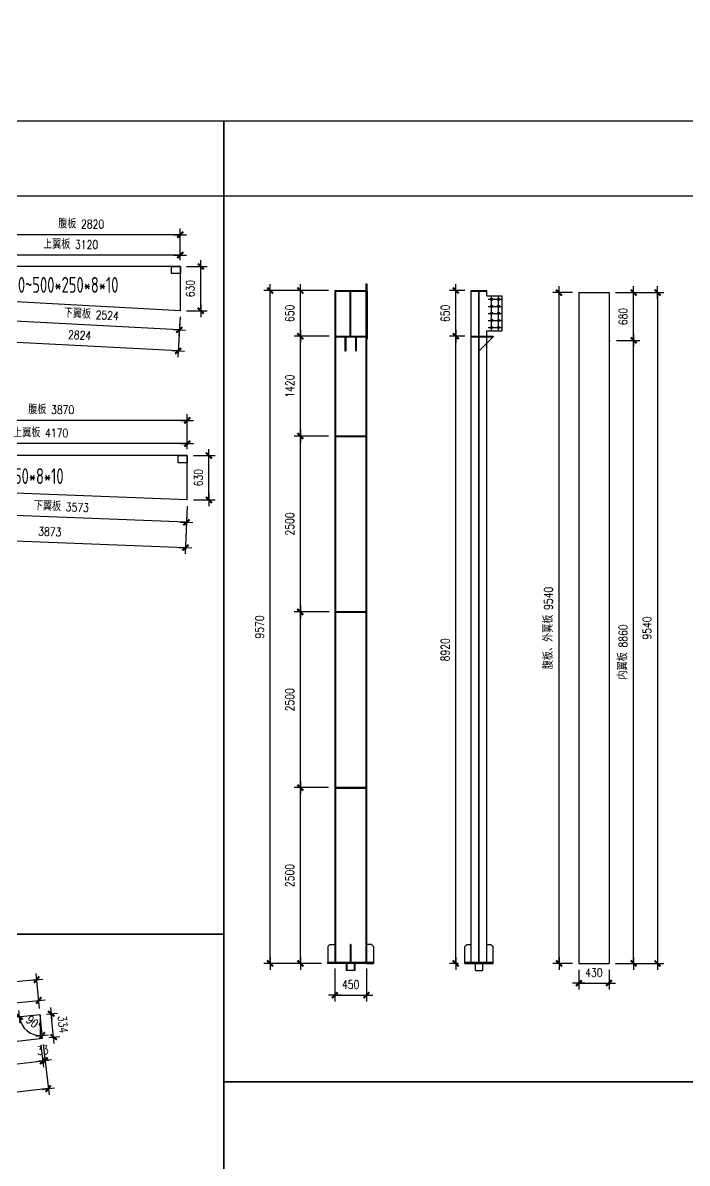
# Model space of a CAD drawing. Header units: millimetres. Extents: x 2287919 to 2522484, y -1845182 to -1736911.
# Drawn here: x 2412703 to 2422152, y -1814071 to -1797853 of the extents above; entities that cross this region are included whole.
import ezdxf

# ---------------------------------------------------------------- set-up
doc = ezdxf.new("R2010")
doc.units = ezdxf.units.MM
doc.header["$LTSCALE"] = 1000
doc.header["$PDMODE"] = 34
doc.linetypes.add('DASH', pattern=[0.35, 0.25, -0.1])
doc.styles.add('DIM_FONT', font='simplex.shx', dxfattribs={"width": 0.8, "bigfont": 'hztxt.shx'})
doc.styles.add('TSSD_Label', font='Tssdeng.shx', dxfattribs={"width": 0.7, "bigfont": 'hztxt.shx'})
doc.dimstyles.new('WGH(1)', dxfattribs={"dimscale": 1.2, "dimtxt": 100, "dimasz": 0.5, "dimexe": 75, "dimexo": 75, "dimgap": 75, "dimtad": 1, "dimdec": 0, "dimzin": 0, "dimdsep": 46, "dimtxsty": 'DIM_FONT', "dimblk1": '_DIMX', "dimblk2": '_DIMX', "dimsah": 1, "dimcen": 0.09, "dimclrd": 3, "dimclre": 3, "dimclrt": 7, "dimadec": 0, "dimazin": 0, "dimtfac": 1, "dimtdec": 0, "dimtix": 1, "dimtmove": 2, "dimatfit": 3, "dimldrblk": '_DIMX', "dimfxl": 1, "dimtolj": 1, "dimtzin": 0, "dimarcsym": 0})

# ---------------------------------------------------------------- blocks, each defined once
blk = doc.blocks.new('_DIMX')
blk.add_line((-150, 0), (150, 0))
at = {"const_width": 50}
blk.add_lwpolyline([(-70, -70), (70, 70)], dxfattribs=at)
blk = doc.blocks.new('*D414')
at = {"color": 3, "lineweight": -2}
for p, q in [((2415033, -1801317), (2415325, -1801317)), ((2415235, -1801946), (2415235, -1801317)), ((2415033, -1801947), (2415325, -1801947))]:
    blk.add_line(p, q, dxfattribs=at)
at = {"layer": 'Defpoints', "color": 0}
for p in [(2414943, -1801317), (2415235, -1801317), (2414943, -1801947)]:
    blk.add_point(p, dxfattribs=at)
at = {"color": 3, "lineweight": -2, "xscale": 0.6, "yscale": 0.6, "zscale": 0.6}
for p, rotation in [((2415235, -1801317), 90), ((2415235, -1801947), 270)]:
    blk.add_blockref('_DIMX', p, dxfattribs=dict(at, rotation=rotation))
at = {"color": 7, "insert": (2415085, -1801632), "char_height": 120, "attachment_point": 5, "rotation": 90, "style": 'DIM_FONT'}
blk.add_mtext('\\A1;630', dxfattribs=at)
blk = doc.blocks.new('*D415')
at = {"color": 3, "lineweight": -2}
for p, q in [((2412123, -1801227), (2412123, -1800777)), ((2414943, -1800867), (2412124, -1800867)), ((2414943, -1801227), (2414943, -1800777))]:
    blk.add_line(p, q, dxfattribs=at)
at = {"layer": 'Defpoints', "color": 0}
for p in [(2412123, -1800867), (2412123, -1801317), (2414943, -1801317)]:
    blk.add_point(p, dxfattribs=at)
at = {"color": 3, "lineweight": -2, "xscale": 0.6, "yscale": 0.6, "zscale": 0.6}
for p, rotation in [((2412123, -1800867), 180.0000000000047), ((2414943, -1800867), 4.716227408607665e-12)]:
    blk.add_blockref('_DIMX', p, dxfattribs=dict(at, rotation=rotation))
at = {"color": 7, "insert": (2413533, -1800717), "char_height": 120, "attachment_point": 5, "style": 'DIM_FONT'}
blk.add_mtext('\\A1;腹板 2820', dxfattribs=at)
blk = doc.blocks.new('*D416')
at = {"color": 3, "lineweight": -2}
for p, q in [((2412418, -1801902), (2412404, -1802175)), ((2414928, -1802220), (2412409, -1802086)), ((2414939, -1802036), (2414924, -1802309))]:
    blk.add_line(p, q, dxfattribs=at)
at = {"layer": 'Defpoints', "color": 0}
for p in [(2412423, -1801813), (2414943, -1801947), (2412408, -1802086)]:
    blk.add_point(p, dxfattribs=at)
at = {"color": 3, "lineweight": -2, "xscale": 0.6, "yscale": 0.6, "zscale": 0.6}
for p, rotation in [((2412408, -1802086), 176.9552215558072), ((2414929, -1802220), 356.9552215558072)]:
    blk.add_blockref('_DIMX', p, dxfattribs=dict(at, rotation=rotation))
at = {"color": 7, "insert": (2413677, -1802003), "char_height": 120, "attachment_point": 5, "rotation": 356.9552, "style": 'DIM_FONT'}
blk.add_mtext('\\A1;下翼板 2524', dxfattribs=at)
blk = doc.blocks.new('*D405')
at = {"color": 3, "lineweight": -2}
for p, q in [((2411823, -1801227), (2411823, -1801067)), ((2414943, -1801157), (2411824, -1801157)), ((2414943, -1801227), (2414943, -1801067))]:
    blk.add_line(p, q, dxfattribs=at)
at = {"layer": 'Defpoints', "color": 0}
for p in [(2411823, -1801157), (2411823, -1801317), (2414943, -1801317)]:
    blk.add_point(p, dxfattribs=at)
at = {"color": 3, "lineweight": -2, "xscale": 0.6, "yscale": 0.6, "zscale": 0.6, "rotation": 180}
blk.add_blockref('_DIMX', (2411823, -1801157), dxfattribs=at)
at = {"color": 3, "lineweight": -2, "xscale": 0.6, "yscale": 0.6, "zscale": 0.6}
blk.add_blockref('_DIMX', (2414943, -1801157), dxfattribs=at)
at = {"color": 7, "insert": (2413383, -1801007), "char_height": 120, "attachment_point": 5, "style": 'DIM_FONT'}
blk.add_mtext('\\A1;上翼板 3120', dxfattribs=at)
blk = doc.blocks.new('*D423')
at = {"color": 3, "lineweight": -2}
for p, q in [((2412119, -1801886), (2412088, -1802459)), ((2414939, -1802036), (2414908, -1802609)), ((2414912, -1802520), (2412093, -1802370))]:
    blk.add_line(p, q, dxfattribs=at)
at = {"layer": 'Defpoints', "color": 0}
for p in [(2412123, -1801797), (2414943, -1801947), (2412093, -1802370)]:
    blk.add_point(p, dxfattribs=at)
at = {"color": 3, "lineweight": -2, "xscale": 0.6, "yscale": 0.6, "zscale": 0.6}
for p, rotation in [((2412093, -1802370), 176.9552215558065), ((2414913, -1802520), 356.9552215558065)]:
    blk.add_blockref('_DIMX', p, dxfattribs=dict(at, rotation=rotation))
at = {"color": 7, "insert": (2413511, -1802295), "char_height": 120, "attachment_point": 5, "rotation": 356.9552, "style": 'DIM_FONT'}
blk.add_mtext('\\A1;2824', dxfattribs=at)
blk = doc.blocks.new('*D431')
at = {"color": 3, "lineweight": -2}
for p, q in [((2415132, -1804007), (2415440, -1804007)), ((2415350, -1804636), (2415350, -1804007)), ((2415132, -1804637), (2415440, -1804637))]:
    blk.add_line(p, q, dxfattribs=at)
at = {"layer": 'Defpoints', "color": 0}
for p in [(2415042, -1804007), (2415350, -1804007), (2415042, -1804637)]:
    blk.add_point(p, dxfattribs=at)
at = {"color": 3, "lineweight": -2, "xscale": 0.6, "yscale": 0.6, "zscale": 0.6}
for p, rotation in [((2415350, -1804007), 90), ((2415350, -1804637), 270)]:
    blk.add_blockref('_DIMX', p, dxfattribs=dict(at, rotation=rotation))
at = {"color": 7, "insert": (2415200, -1804322), "char_height": 120, "attachment_point": 5, "rotation": 90, "style": 'DIM_FONT'}
blk.add_mtext('\\A1;630', dxfattribs=at)
blk = doc.blocks.new('*D432')
at = {"color": 3, "lineweight": -2}
for p, q in [((2411172, -1803917), (2411172, -1803417)), ((2415042, -1803917), (2415042, -1803417)), ((2415042, -1803507), (2411173, -1803507))]:
    blk.add_line(p, q, dxfattribs=at)
at = {"layer": 'Defpoints', "color": 0}
for p in [(2411172, -1803507), (2411172, -1804007), (2415042, -1804007)]:
    blk.add_point(p, dxfattribs=at)
at = {"color": 3, "lineweight": -2, "xscale": 0.6, "yscale": 0.6, "zscale": 0.6, "rotation": 180}
blk.add_blockref('_DIMX', (2411172, -1803507), dxfattribs=at)
at = {"color": 3, "lineweight": -2, "xscale": 0.6, "yscale": 0.6, "zscale": 0.6}
blk.add_blockref('_DIMX', (2415042, -1803507), dxfattribs=at)
at = {"color": 7, "insert": (2413107, -1803357), "char_height": 120, "attachment_point": 5, "style": 'DIM_FONT'}
blk.add_mtext('\\A1;腹板 3870', dxfattribs=at)
blk = doc.blocks.new('*D433')
at = {"color": 3, "lineweight": -2}
for p, q in [((2411169, -1804577), (2411143, -1805256)), ((2415039, -1804727), (2415013, -1805406)), ((2411147, -1805166), (2415015, -1805316))]:
    blk.add_line(p, q, dxfattribs=at)
at = {"layer": 'Defpoints', "color": 0}
for p in [(2411172, -1804487), (2415042, -1804637), (2415016, -1805316)]:
    blk.add_point(p, dxfattribs=at)
at = {"color": 3, "lineweight": -2, "xscale": 0.6, "yscale": 0.6, "zscale": 0.6}
for p, rotation in [((2411146, -1805166), 177.7804577829649), ((2415016, -1805316), 357.7804577829649)]:
    blk.add_blockref('_DIMX', p, dxfattribs=dict(at, rotation=rotation))
at = {"color": 7, "insert": (2413087, -1805091), "char_height": 120, "attachment_point": 5, "rotation": 357.7805, "style": 'DIM_FONT'}
blk.add_mtext('\\A1;3873', dxfattribs=at)
blk = doc.blocks.new('*D406')
at = {"color": 3, "lineweight": -2}
for p, q in [((2410872, -1803917), (2410872, -1803747)), ((2415042, -1803917), (2415042, -1803747)), ((2415042, -1803837), (2410873, -1803837))]:
    blk.add_line(p, q, dxfattribs=at)
at = {"layer": 'Defpoints', "color": 0}
for p in [(2410872, -1803837), (2410872, -1804007), (2415042, -1804007)]:
    blk.add_point(p, dxfattribs=at)
at = {"color": 3, "lineweight": -2, "xscale": 0.6, "yscale": 0.6, "zscale": 0.6, "rotation": 180}
blk.add_blockref('_DIMX', (2410872, -1803837), dxfattribs=at)
at = {"color": 3, "lineweight": -2, "xscale": 0.6, "yscale": 0.6, "zscale": 0.6}
blk.add_blockref('_DIMX', (2415042, -1803837), dxfattribs=at)
at = {"color": 7, "insert": (2412957, -1803687), "char_height": 120, "attachment_point": 5, "style": 'DIM_FONT'}
blk.add_mtext('\\A1;上翼板 4170', dxfattribs=at)
blk = doc.blocks.new('*D435')
at = {"color": 3, "lineweight": -2}
for p, q in [((2411469, -1804588), (2411456, -1804907)), ((2415039, -1804727), (2415027, -1805046)), ((2415029, -1804956), (2411460, -1804817))]:
    blk.add_line(p, q, dxfattribs=at)
at = {"layer": 'Defpoints', "color": 0}
for p in [(2411472, -1804498), (2415042, -1804637), (2411460, -1804817)]:
    blk.add_point(p, dxfattribs=at)
at = {"color": 3, "lineweight": -2, "xscale": 0.6, "yscale": 0.6, "zscale": 0.6}
for p, rotation in [((2411460, -1804817), 177.7804577829624), ((2415030, -1804956), 357.7804577829624)]:
    blk.add_blockref('_DIMX', p, dxfattribs=dict(at, rotation=rotation))
at = {"color": 7, "insert": (2413251, -1804737), "char_height": 120, "attachment_point": 5, "rotation": 357.7805, "style": 'DIM_FONT'}
blk.add_mtext('\\A1;下翼板 3573', dxfattribs=at)
blk = doc.blocks.new('*D457')
at = {"color": 3, "lineweight": -2}
for p, q in [((2413040, -1811952), (2413197, -1811937)), ((2413107, -1811945), (2413107, -1811944)), ((2413141, -1812277), (2413107, -1811945)), ((2413073, -1812284), (2413230, -1812268)), ((2413141, -1812278), (2413141, -1812279))]:
    blk.add_line(p, q, dxfattribs=at)
at = {"layer": 'Defpoints', "color": 0}
for p in [(2412950, -1811961), (2413107, -1811945), (2412983, -1812293)]:
    blk.add_point(p, dxfattribs=at)
at = {"color": 3, "lineweight": -2, "xscale": 0.6, "yscale": 0.6, "zscale": 0.6}
for p, rotation in [((2413107, -1811945), 275.7037500527845), ((2413141, -1812277), 95.70375005278446)]:
    blk.add_blockref('_DIMX', p, dxfattribs=dict(at, rotation=rotation))
at = {"color": 7, "insert": (2413273, -1812096), "char_height": 120, "attachment_point": 5, "rotation": 275.7038, "style": 'DIM_FONT'}
blk.add_mtext('\\A1;334', dxfattribs=at)
blk = doc.blocks.new('*D459')
at = {"color": 3, "lineweight": -2}
for p, q in [((2412941, -1811872), (2412921, -1811667)), ((2402509, -1812797), (2412929, -1811757)), ((2402520, -1812913), (2402499, -1812708))]:
    blk.add_line(p, q, dxfattribs=at)
at = {"layer": 'Defpoints', "color": 0}
for p in [(2412930, -1811757), (2412950, -1811961), (2402528, -1813002)]:
    blk.add_point(p, dxfattribs=at)
at = {"color": 3, "lineweight": -2, "xscale": 0.6, "yscale": 0.6, "zscale": 0.6}
for p, rotation in [((2412930, -1811757), 5.703750053167954), ((2402508, -1812797), 185.7037500531679)]:
    blk.add_blockref('_DIMX', p, dxfattribs=dict(at, rotation=rotation))
at = {"color": 7, "insert": (2407704, -1812128), "char_height": 120, "attachment_point": 5, "rotation": 5.7038, "style": 'DIM_FONT'}
blk.add_mtext('\\A1;上翼板 10473', dxfattribs=at)
blk = doc.blocks.new('*D460')
at = {"color": 3, "lineweight": -2}
for p, q in [((2412941, -1811872), (2412891, -1811371)), ((2412899, -1811461), (2402431, -1812506)), ((2402471, -1812917), (2402421, -1812417))]:
    blk.add_line(p, q, dxfattribs=at)
at = {"layer": 'Defpoints', "color": 0}
for p in [(2412950, -1811961), (2402430, -1812507), (2402480, -1813007)]:
    blk.add_point(p, dxfattribs=at)
at = {"color": 3, "lineweight": -2, "xscale": 0.6, "yscale": 0.6, "zscale": 0.6}
for p, rotation in [((2412900, -1811461), 5.703750052841388), ((2402430, -1812507), 185.7037500528413)]:
    blk.add_blockref('_DIMX', p, dxfattribs=dict(at, rotation=rotation))
at = {"color": 7, "insert": (2407650, -1811834), "char_height": 120, "attachment_point": 5, "rotation": 5.7038, "style": 'DIM_FONT'}
blk.add_mtext('\\A1;腹板 10522', dxfattribs=at)
blk = doc.blocks.new('*D461')
at = {"color": 3, "lineweight": -2}
for p, q in [((2412960, -1812386), (2412997, -1812705)), ((2402566, -1813809), (2412986, -1812616)), ((2402539, -1813579), (2402575, -1813898))]:
    blk.add_line(p, q, dxfattribs=at)
at = {"layer": 'Defpoints', "color": 0}
for p in [(2412950, -1812297), (2412986, -1812616), (2402528, -1813490)]:
    blk.add_point(p, dxfattribs=at)
at = {"color": 3, "lineweight": -2, "xscale": 0.6, "yscale": 0.6, "zscale": 0.6}
for p, rotation in [((2412986, -1812616), 6.531281720880648), ((2402565, -1813809), 186.5312817208806)]:
    blk.add_blockref('_DIMX', p, dxfattribs=dict(at, rotation=rotation))
at = {"color": 7, "insert": (2407759, -1813063), "char_height": 120, "attachment_point": 5, "rotation": 6.5313, "style": 'DIM_FONT'}
blk.add_mtext('\\A1;下翼板 10490', dxfattribs=at)
blk = doc.blocks.new('*D462')
at = {"color": 3, "lineweight": -2}
for p, q in [((2412960, -1812386), (2412997, -1812705)), ((2412993, -1812382), (2413030, -1812701)), ((2412986, -1812616), (2412985, -1812616)), ((2412986, -1812616), (2413020, -1812612)), ((2413020, -1812612), (2413021, -1812612))]:
    blk.add_line(p, q, dxfattribs=at)
at = {"layer": 'Defpoints', "color": 0}
for p in [(2412950, -1812297), (2412983, -1812293), (2413020, -1812612)]:
    blk.add_point(p, dxfattribs=at)
at = {"color": 3, "lineweight": -2, "xscale": 0.6, "yscale": 0.6, "zscale": 0.6}
for p, rotation in [((2412986, -1812616), 6.531281720880164), ((2413020, -1812612), 186.5312817208802)]:
    blk.add_blockref('_DIMX', p, dxfattribs=dict(at, rotation=rotation))
at = {"color": 7, "insert": (2412986, -1812465), "char_height": 120, "attachment_point": 5, "rotation": 6.5313, "style": 'DIM_FONT'}
blk.add_mtext('\\A1;33', dxfattribs=at)
blk = doc.blocks.new('*D463')
at = {"color": 3, "lineweight": -2}
for p, q in [((2412993, -1812382), (2413076, -1813100)), ((2413065, -1813011), (2402611, -1814208)), ((2402539, -1813579), (2402621, -1814297))]:
    blk.add_line(p, q, dxfattribs=at)
at = {"layer": 'Defpoints', "color": 0}
for p in [(2412983, -1812293), (2402528, -1813490), (2402611, -1814208)]:
    blk.add_point(p, dxfattribs=at)
at = {"color": 3, "lineweight": -2, "xscale": 0.6, "yscale": 0.6, "zscale": 0.6}
for p, rotation in [((2413065, -1813011), 6.531281720879526), ((2402611, -1814208), 186.5312817208795)]:
    blk.add_blockref('_DIMX', p, dxfattribs=dict(at, rotation=rotation))
at = {"color": 7, "insert": (2407821, -1813460), "char_height": 120, "attachment_point": 5, "rotation": 6.5313, "style": 'DIM_FONT'}
blk.add_mtext('\\A1;10523', dxfattribs=at)
blk = doc.blocks.new('*D476')
at = {"color": 3, "lineweight": -2}
blk.add_arc((2402480, -1813007), 427, 275.7843, 5.6232, dxfattribs=at)
at = {"layer": 'Defpoints', "color": 0}
for p in [(2412950, -1811961), (2402480, -1813007), (2402480, -1813007), (2402729, -1813353), (2402528, -1813490)]:
    blk.add_point(p, dxfattribs=at)
at = {"color": 3, "lineweight": -2, "xscale": 0.6, "yscale": 0.6, "zscale": 0.6}
for p, rotation in [((2402905, -1812965), 95.66347215775548), ((2402523, -1813432), 185.7440279478838)]:
    blk.add_blockref('_DIMX', p, dxfattribs=dict(at, rotation=rotation))
at = {"color": 7, "insert": (2402694, -1813182), "char_height": 120, "attachment_point": 5, "rotation": 50.7038, "style": 'DIM_FONT'}
blk.add_mtext('\\A1;90°', dxfattribs=at)
blk = doc.blocks.new('*D477')
at = {"color": 3, "lineweight": -2}
blk.add_arc((2412950, -1811961), 294, 185.8205, 275.587, dxfattribs=at)
at = {"layer": 'Defpoints', "color": 0}
for p in [(2412950, -1811961), (2412950, -1811961), (2412711, -1812133), (2412983, -1812293), (2402480, -1813007)]:
    blk.add_point(p, dxfattribs=at)
at = {"color": 3, "lineweight": -2, "xscale": 0.6, "yscale": 0.6, "zscale": 0.6}
for p, rotation in [((2412657, -1811990), 95.76214294693325), ((2412979, -1812254), 5.645357158663815)]:
    blk.add_blockref('_DIMX', p, dxfattribs=dict(at, rotation=rotation))
at = {"color": 7, "insert": (2412859, -1812073), "char_height": 120, "attachment_point": 5, "rotation": 320.7038, "style": 'DIM_FONT'}
blk.add_mtext('\\A1;90°', dxfattribs=at)
blk = doc.blocks.new('*D509')
at = {"color": 3, "lineweight": -2}
for p, q in [((2417050, -1808730), (2416560, -1808730)), ((2416650, -1811229.4), (2416650, -1808730.6)), ((2416950, -1811230), (2416560, -1811230))]:
    blk.add_line(p, q, dxfattribs=at)
at = {"layer": 'Defpoints', "color": 0}
for p in [(2416650, -1808730), (2417140, -1808730), (2417040, -1811230)]:
    blk.add_point(p, dxfattribs=at)
at = {"color": 3, "lineweight": -2, "xscale": 0.6, "yscale": 0.6, "zscale": 0.6}
for p, rotation in [((2416650, -1808730), 90), ((2416650, -1811230), 270)]:
    blk.add_blockref('_DIMX', p, dxfattribs=dict(at, rotation=rotation))
at = {"color": 7, "insert": (2416500, -1809980), "char_height": 120, "attachment_point": 5, "rotation": 90, "style": 'DIM_FONT'}
blk.add_mtext('\\A1;2500', dxfattribs=at)
blk = doc.blocks.new('*D510')
at = {"color": 3, "lineweight": -2}
for p, q in [((2417060, -1806230), (2416560, -1806230)), ((2416650, -1808729.4), (2416650, -1806230.6)), ((2417050, -1808730), (2416560, -1808730))]:
    blk.add_line(p, q, dxfattribs=at)
at = {"layer": 'Defpoints', "color": 0}
for p in [(2416650, -1806230), (2417150, -1806230), (2417140, -1808730)]:
    blk.add_point(p, dxfattribs=at)
at = {"color": 3, "lineweight": -2, "xscale": 0.6, "yscale": 0.6, "zscale": 0.6}
for p, rotation in [((2416650, -1806230), 90), ((2416650, -1808730), 270)]:
    blk.add_blockref('_DIMX', p, dxfattribs=dict(at, rotation=rotation))
at = {"color": 7, "insert": (2416500, -1807480), "char_height": 120, "attachment_point": 5, "rotation": 90, "style": 'DIM_FONT'}
blk.add_mtext('\\A1;2500', dxfattribs=at)
blk = doc.blocks.new('*D511')
at = {"color": 3, "lineweight": -2}
for p, q in [((2417050, -1803730), (2416560, -1803730)), ((2416650, -1806229.4), (2416650, -1803730.6)), ((2417060, -1806230), (2416560, -1806230))]:
    blk.add_line(p, q, dxfattribs=at)
at = {"layer": 'Defpoints', "color": 0}
for p in [(2416650, -1803730), (2417140, -1803730), (2417150, -1806230)]:
    blk.add_point(p, dxfattribs=at)
at = {"color": 3, "lineweight": -2, "xscale": 0.6, "yscale": 0.6, "zscale": 0.6}
for p, rotation in [((2416650, -1803730), 90), ((2416650, -1806230), 270)]:
    blk.add_blockref('_DIMX', p, dxfattribs=dict(at, rotation=rotation))
at = {"color": 7, "insert": (2416500, -1804980), "char_height": 120, "attachment_point": 5, "rotation": 90, "style": 'DIM_FONT'}
blk.add_mtext('\\A1;2500', dxfattribs=at)
blk = doc.blocks.new('*D512')
at = {"color": 3, "lineweight": -2}
for p, q in [((2417060, -1802310), (2416560, -1802310)), ((2416650, -1803729.4), (2416650, -1802310.6)), ((2417050, -1803730), (2416560, -1803730))]:
    blk.add_line(p, q, dxfattribs=at)
at = {"layer": 'Defpoints', "color": 0}
for p in [(2416650, -1802310), (2417150, -1802310), (2417140, -1803730)]:
    blk.add_point(p, dxfattribs=at)
at = {"color": 3, "lineweight": -2, "xscale": 0.6, "yscale": 0.6, "zscale": 0.6}
for p, rotation in [((2416650, -1802310), 90), ((2416650, -1803730), 270)]:
    blk.add_blockref('_DIMX', p, dxfattribs=dict(at, rotation=rotation))
at = {"color": 7, "insert": (2416500, -1803020), "char_height": 120, "attachment_point": 5, "rotation": 90, "style": 'DIM_FONT'}
blk.add_mtext('\\A1;1420', dxfattribs=at)
blk = doc.blocks.new('*D513')
at = {"color": 3, "lineweight": -2}
for p, q in [((2417050, -1801660), (2416560, -1801660)), ((2416650, -1802309.4), (2416650, -1801660.6)), ((2417060, -1802310), (2416560, -1802310))]:
    blk.add_line(p, q, dxfattribs=at)
at = {"layer": 'Defpoints', "color": 0}
for p in [(2416650, -1801660), (2417140, -1801660), (2417150, -1802310)]:
    blk.add_point(p, dxfattribs=at)
at = {"color": 3, "lineweight": -2, "xscale": 0.6, "yscale": 0.6, "zscale": 0.6}
for p, rotation in [((2416650, -1801660), 90), ((2416650, -1802310), 270)]:
    blk.add_blockref('_DIMX', p, dxfattribs=dict(at, rotation=rotation))
at = {"color": 7, "insert": (2416500, -1801985), "char_height": 120, "attachment_point": 5, "rotation": 90, "style": 'DIM_FONT'}
blk.add_mtext('\\A1;650', dxfattribs=at)
blk = doc.blocks.new('*D514')
at = {"color": 3, "lineweight": -2}
for p, q in [((2417050, -1801660), (2416130, -1801660)), ((2416220, -1811229.4), (2416220, -1801660.6)), ((2416950, -1811230), (2416130, -1811230))]:
    blk.add_line(p, q, dxfattribs=at)
at = {"layer": 'Defpoints', "color": 0}
for p in [(2416220, -1801660), (2417140, -1801660), (2417040, -1811230)]:
    blk.add_point(p, dxfattribs=at)
at = {"color": 3, "lineweight": -2, "xscale": 0.6, "yscale": 0.6, "zscale": 0.6}
for p, rotation in [((2416220, -1801660), 90), ((2416220, -1811230), 270)]:
    blk.add_blockref('_DIMX', p, dxfattribs=dict(at, rotation=rotation))
at = {"color": 7, "insert": (2416070, -1806445), "char_height": 120, "attachment_point": 5, "rotation": 90, "style": 'DIM_FONT'}
blk.add_mtext('\\A1;9570', dxfattribs=at)
blk = doc.blocks.new('*D521')
at = {"color": 3, "lineweight": -2}
for p, q in [((2417140, -1811300), (2417140, -1811770)), ((2417590, -1811300), (2417590, -1811770)), ((2417140.6, -1811680), (2417589.4, -1811680))]:
    blk.add_line(p, q, dxfattribs=at)
at = {"layer": 'Defpoints', "color": 0}
for p in [(2417140, -1811210), (2417590, -1811210), (2417590, -1811680)]:
    blk.add_point(p, dxfattribs=at)
at = {"color": 3, "lineweight": -2, "xscale": 0.6, "yscale": 0.6, "zscale": 0.6, "rotation": 180}
blk.add_blockref('_DIMX', (2417140, -1811680), dxfattribs=at)
at = {"color": 3, "lineweight": -2, "xscale": 0.6, "yscale": 0.6, "zscale": 0.6}
blk.add_blockref('_DIMX', (2417590, -1811680), dxfattribs=at)
at = {"color": 7, "insert": (2417365, -1811530), "char_height": 120, "attachment_point": 5, "style": 'DIM_FONT'}
blk.add_mtext('\\A1;450', dxfattribs=at)
blk = doc.blocks.new('*D522')
at = {"color": 3, "lineweight": -2}
for p, q in [((2418990, -1802310), (2418770, -1802310)), ((2418860, -1811229.4), (2418860, -1802310.6)), ((2418900, -1811230), (2418770, -1811230))]:
    blk.add_line(p, q, dxfattribs=at)
at = {"layer": 'Defpoints', "color": 0}
for p in [(2418860, -1802310), (2419080, -1802310), (2418990, -1811230)]:
    blk.add_point(p, dxfattribs=at)
at = {"color": 3, "lineweight": -2, "xscale": 0.6, "yscale": 0.6, "zscale": 0.6}
for p, rotation in [((2418860, -1802310), 90), ((2418860, -1811230), 270)]:
    blk.add_blockref('_DIMX', p, dxfattribs=dict(at, rotation=rotation))
at = {"color": 7, "insert": (2418710, -1806770), "char_height": 120, "attachment_point": 5, "rotation": 90, "style": 'DIM_FONT'}
blk.add_mtext('\\A1;8920', dxfattribs=at)
blk = doc.blocks.new('*D523')
at = {"color": 3, "lineweight": -2}
for p, q in [((2418990, -1801660), (2418770, -1801660)), ((2418860, -1802309.4), (2418860, -1801660.6)), ((2418990, -1802310), (2418770, -1802310))]:
    blk.add_line(p, q, dxfattribs=at)
at = {"layer": 'Defpoints', "color": 0}
for p in [(2418860, -1801660), (2419080, -1801660), (2419080, -1802310)]:
    blk.add_point(p, dxfattribs=at)
at = {"color": 3, "lineweight": -2, "xscale": 0.6, "yscale": 0.6, "zscale": 0.6}
for p, rotation in [((2418860, -1801660), 90), ((2418860, -1802310), 270)]:
    blk.add_blockref('_DIMX', p, dxfattribs=dict(at, rotation=rotation))
at = {"color": 7, "insert": (2418710, -1801985), "char_height": 120, "attachment_point": 5, "rotation": 90, "style": 'DIM_FONT'}
blk.add_mtext('\\A1;650', dxfattribs=at)
blk = doc.blocks.new('*D524')
at = {"color": 3, "lineweight": -2}
for p, q in [((2420520, -1801690), (2420240, -1801690)), ((2420330, -1811229.4), (2420330, -1801690.6)), ((2420520, -1811230), (2420240, -1811230))]:
    blk.add_line(p, q, dxfattribs=at)
at = {"layer": 'Defpoints', "color": 0}
for p in [(2420330, -1801690), (2420610, -1801690), (2420610, -1811230)]:
    blk.add_point(p, dxfattribs=at)
at = {"color": 3, "lineweight": -2, "xscale": 0.6, "yscale": 0.6, "zscale": 0.6}
for p, rotation in [((2420330, -1801690), 90), ((2420330, -1811230), 270)]:
    blk.add_blockref('_DIMX', p, dxfattribs=dict(at, rotation=rotation))
at = {"color": 7, "insert": (2420180, -1806460), "char_height": 120, "attachment_point": 5, "rotation": 90, "style": 'DIM_FONT'}
blk.add_mtext('\\A1;腹板、外翼板 9540', dxfattribs=at)
blk = doc.blocks.new('*D525')
at = {"color": 3, "lineweight": -2}
for p, q in [((2420610, -1811320), (2420610, -1811600)), ((2421040, -1811320), (2421040, -1811600)), ((2420610.6, -1811510), (2421039.4, -1811510))]:
    blk.add_line(p, q, dxfattribs=at)
at = {"layer": 'Defpoints', "color": 0}
for p in [(2420610, -1811230), (2421040, -1811230), (2421040, -1811510)]:
    blk.add_point(p, dxfattribs=at)
at = {"color": 3, "lineweight": -2, "xscale": 0.6, "yscale": 0.6, "zscale": 0.6, "rotation": 180}
blk.add_blockref('_DIMX', (2420610, -1811510), dxfattribs=at)
at = {"color": 3, "lineweight": -2, "xscale": 0.6, "yscale": 0.6, "zscale": 0.6}
blk.add_blockref('_DIMX', (2421040, -1811510), dxfattribs=at)
at = {"color": 7, "insert": (2420825, -1811360), "char_height": 120, "attachment_point": 5, "style": 'DIM_FONT'}
blk.add_mtext('\\A1;430', dxfattribs=at)
blk = doc.blocks.new('*D526')
at = {"color": 3, "lineweight": -2}
for p, q in [((2421148, -1802370), (2421480, -1802370)), ((2421390, -1811229.4), (2421390, -1802370.6)), ((2421130, -1811230), (2421480, -1811230))]:
    blk.add_line(p, q, dxfattribs=at)
at = {"layer": 'Defpoints', "color": 0}
for p in [(2421058, -1802370), (2421390, -1802370), (2421040, -1811230)]:
    blk.add_point(p, dxfattribs=at)
at = {"color": 3, "lineweight": -2, "xscale": 0.6, "yscale": 0.6, "zscale": 0.6}
for p, rotation in [((2421390, -1802370), 90), ((2421390, -1811230), 270)]:
    blk.add_blockref('_DIMX', p, dxfattribs=dict(at, rotation=rotation))
at = {"color": 7, "insert": (2421240, -1806800), "char_height": 120, "attachment_point": 5, "rotation": 90, "style": 'DIM_FONT'}
blk.add_mtext('\\A1;内翼板 8860', dxfattribs=at)
blk = doc.blocks.new('*D527')
at = {"color": 3, "lineweight": -2}
for p, q in [((2421130, -1801690), (2421480, -1801690)), ((2421390, -1802369.4), (2421390, -1801690.6)), ((2421148, -1802370), (2421480, -1802370))]:
    blk.add_line(p, q, dxfattribs=at)
at = {"layer": 'Defpoints', "color": 0}
for p in [(2421040, -1801690), (2421390, -1801690), (2421058, -1802370)]:
    blk.add_point(p, dxfattribs=at)
at = {"color": 3, "lineweight": -2, "xscale": 0.6, "yscale": 0.6, "zscale": 0.6}
for p, rotation in [((2421390, -1801690), 90), ((2421390, -1802370), 270)]:
    blk.add_blockref('_DIMX', p, dxfattribs=dict(at, rotation=rotation))
at = {"color": 7, "insert": (2421240, -1802030), "char_height": 120, "attachment_point": 5, "rotation": 90, "style": 'DIM_FONT'}
blk.add_mtext('\\A1;680', dxfattribs=at)
blk = doc.blocks.new('*D528')
at = {"color": 3, "lineweight": -2}
for p, q in [((2421130, -1801690), (2421820, -1801690)), ((2421730, -1801690.6), (2421730, -1811229.4)), ((2421130, -1811230), (2421820, -1811230))]:
    blk.add_line(p, q, dxfattribs=at)
at = {"layer": 'Defpoints', "color": 0}
for p in [(2421040, -1801690), (2421040, -1811230), (2421730, -1811230)]:
    blk.add_point(p, dxfattribs=at)
at = {"color": 3, "lineweight": -2, "xscale": 0.6, "yscale": 0.6, "zscale": 0.6}
for p, rotation in [((2421730, -1801690), 90), ((2421730, -1811230), 270)]:
    blk.add_blockref('_DIMX', p, dxfattribs=dict(at, rotation=rotation))
at = {"color": 7, "insert": (2421580, -1806460), "char_height": 120, "attachment_point": 5, "rotation": 90, "style": 'DIM_FONT'}
blk.add_mtext('\\A1;9540', dxfattribs=at)

msp = doc.modelspace()

# ---------------------------------------------------------------- linework, layer by layer
for p, q in [((2414943.4, -1801316.6), (2411823.4, -1801316.6)), ((2414943.4, -1801946.6), (2414943.4, -1801316.6)), ((2417140, -1801660), (2417140, -1811210)), ((2417140, -1801660), (2417580, -1801660)), ((2417140, -1801670), (2417580, -1801670)), ((2417150, -1801670), (2417150, -1811210)), ((2417360, -1802310), (2417360, -1801670)), ((2417370, -1802310), (2417370, -1801670)), ((2417580, -1801670), (2417580, -1811210)), ((2419080, -1811210), (2419080, -1801660)), ((2419080, -1801660), (2419300, -1801660)), ((2419080, -1801670), (2419300, -1801670)), ((2419186, -1811210), (2419186, -1801660)), ((2419194, -1811210), (2419194, -1801660)), ((2419300, -1801735), (2419300, -1801660)), ((2420610, -1801690), (2420610, -1811230)), ((2420610, -1801690), (2421040, -1801690)), ((2421040, -1801690), (2421040, -1811230)), ((2414943.4, -1801946.6), (2412123.4, -1801796.6)), ((2419320, -1801785), (2419520, -1801785)), ((2419370, -1802235), (2419370, -1801735)), ((2419470, -1802235), (2419470, -1801735)), ((2419320, -1801885), (2419520, -1801885)), ((2419320, -1801985), (2419520, -1801985)), ((2419320, -1802085), (2419520, -1802085)), ((2417150, -1802310), (2417580, -1802310)), ((2417150, -1802320), (2417580, -1802320)), ((2417285, -1802320), (2417285, -1802520)), ((2417290, -1802320), (2417290, -1802520)), ((2417295, -1802320), (2417295, -1802520)), ((2417435, -1802320), (2417435, -1802520)), ((2417440, -1802320), (2417440, -1802520)), ((2417445, -1802320), (2417445, -1802520)), ((2419080, -1802310), (2419186, -1802310)), ((2419080, -1802320), (2419186, -1802320)), ((2419194, -1802310), (2419394, -1802310)), ((2419194, -1802520), (2419394, -1802320)), ((2419194, -1802320), (2419394, -1802320)), ((2419300, -1811210), (2419300, -1802235)), ((2419320, -1802185), (2419520, -1802185)), ((2419394, -1802310), (2419394, -1802320)), ((2417590, -1802350), (2417590, -1811210)), ((2417285, -1802520), (2417295, -1802520)), ((2417435, -1802520), (2417445, -1802520)), ((2417580, -1803730), (2417150, -1803730)), ((2417580, -1803740), (2417150, -1803740)), ((2415042.4, -1804006.6), (2410872.4, -1804006.6)), ((2415042.4, -1804636.6), (2415042.4, -1804006.6)), ((2415042.4, -1804636.6), (2411172.4, -1804486.6)), ((2417580, -1806230), (2417150, -1806230)), ((2417580, -1806240), (2417150, -1806240)), ((2417580, -1808730), (2417150, -1808730)), ((2417580, -1808740), (2417150, -1808740)), ((2417070, -1810960), (2417040, -1810990)), ((2417040, -1810990), (2417040, -1811210)), ((2417070, -1810960), (2417150, -1810960)), ((2417360, -1810960), (2417360, -1811210)), ((2417365, -1810960), (2417360, -1810960)), ((2417360, -1810960), (2417370, -1810960)), ((2417365, -1810960), (2417365, -1811210)), ((2417370, -1810960), (2417370, -1811210)), ((2417660, -1810960), (2417580, -1810960)), ((2417660, -1810960), (2417690, -1810990)), ((2417690, -1810990), (2417690, -1811210)), ((2418990, -1810990), (2419020, -1810960)), ((2418990, -1811230), (2418990, -1810990)), ((2419020, -1810960), (2419080, -1810960)), ((2419300, -1810960), (2419360, -1810960)), ((2419360, -1810960), (2419390, -1810990)), ((2419390, -1811230), (2419390, -1810990)), ((2417040, -1811230), (2417040, -1811210)), ((2417040, -1811210), (2417690, -1811210)), ((2417690, -1811230), (2417040, -1811230)), ((2417590, -1811230), (2417690, -1811230)), ((2417690, -1811210), (2417690, -1811230)), ((2417690, -1811230), (2417690, -1811210)), ((2418990, -1811210), (2419390, -1811210)), ((2418990, -1811230), (2419390, -1811230)), ((2420610, -1811230), (2421040, -1811230)), ((2412950, -1811961.2), (2402480.3, -1813006.9)), ((2402528.5, -1813490), (2412983.1, -1812293.1))]:
    msp.add_line(p, q)
at = {"color": 1}
for p, q in [((2417365, -1802310), (2417365, -1801670)), ((2421040, -1801690), (2421040, -1802370)), ((2417365, -1810960), (2417365, -1811210)), ((2417305, -1811330), (2417305, -1811230)), ((2417315, -1811330), (2417315, -1811230)), ((2417415, -1811230), (2417415, -1811330)), ((2417425, -1811230), (2417425, -1811330)), ((2419140, -1811330), (2419140, -1811230)), ((2419240, -1811230), (2419240, -1811330)), ((2417425, -1811330), (2417305, -1811330)), ((2419140, -1811330), (2419240, -1811330)), ((2412983.1, -1812293.1), (2412950, -1811961.2))]:
    msp.add_line(p, q, dxfattribs=at)
at = {"color": 2}
for p, q in [((2417598, -1801570), (2417580, -1801570)), ((2417580, -1801570), (2417580, -1802350)), ((2417598, -1801670), (2417598, -1801570)), ((2417598, -1801670), (2417598, -1802350)), ((2417580, -1802350), (2417598, -1802350)), ((2421040, -1802370), (2421058, -1802370)), ((2412950, -1811961.2), (2412950, -1812296.9))]:
    msp.add_line(p, q, dxfattribs=at)
at = {"color": 1, "linetype": 'DASH'}
msp.add_line((2419190, -1811210), (2419190, -1801660), dxfattribs=at)
at = {"color": 6}
for p, q in [((2419300, -1801735), (2419520, -1801735)), ((2419520, -1802235), (2419520, -1801735)), ((2419300, -1802235), (2419520, -1802235))]:
    msp.add_line(p, q, dxfattribs=at)
for points in [[(2394773.9, -1768081.5), (2449705.5, -1768081.5), (2449705.5, -1799252), (2394773.9, -1799252)], [(2400713.9, -1800312), (2415563.9, -1800312), (2415563.9, -1799252), (2400713.9, -1799252)], [(2415563.9, -1800312), (2433383.9, -1800312), (2433383.9, -1799252), (2415563.9, -1799252)], [(2400713.9, -1800312), (2415563.9, -1800312), (2415563.9, -1810812), (2400713.9, -1810812)], [(2415563.9, -1800312), (2433383.9, -1800312), (2433383.9, -1812912), (2415563.9, -1812912)], [(2414815.8, -1801316.6), (2414943.4, -1801316.6), (2414943.4, -1801420), (2414815.8, -1801420)], [(2414914.8, -1804006.6), (2415042.4, -1804006.6), (2415042.4, -1804110), (2414914.8, -1804110)], [(2400713.9, -1810812), (2415563.9, -1810812), (2415563.9, -1821312), (2400713.9, -1821312)], [(2415563.9, -1812912), (2433383.9, -1812912), (2433383.9, -1825512), (2415563.9, -1825512)]]:
    msp.add_lwpolyline(points, close=True)
for centre in [(2419370, -1801785), (2419470, -1801785), (2419370, -1801885), (2419370, -1801985), (2419470, -1801885), (2419470, -1801985), (2419370, -1802085), (2419370, -1802185), (2419470, -1802085), (2419470, -1802185)]:
    msp.add_circle(centre, 15)

# ---------------------------------------------------------------- texts
at = {"color": 0, "style": 'TSSD_Label', "width": 0.7}
for p in [(2412286.7, -1801691.7), (2411506.7, -1804411.7)]:
    msp.add_text('H650~500*250*8*10', height=224.347, dxfattribs=at).set_placement(p)

# ---------------------------------------------------------------- dimensions: what is measured, and where the dimension line sits
at = {"color": 1}
for p1, p2, distance, text, picture, middle in [((2414943.4, -1801316.6), (2412123.4, -1801316.6), -450, '腹板 2820', '*D415', (2413533.4, -1800716.6)), ((2414943.4, -1801316.6), (2411823.4, -1801316.6), -160, '上翼板 3120', '*D405', (2413383.4, -1801006.6)), ((2414943.4, -1801946.6), (2412422.9, -1801812.5), 273.4, '下翼板 2524', '*D416', (2413676.6, -1802002.8)), ((2415042.4, -1804006.6), (2411172.4, -1804006.6), -500, '腹板 3870', '*D432', (2413107.4, -1803356.6)), ((2415042.4, -1804006.6), (2410872.4, -1804006.6), -170, '上翼板 4170', '*D406', (2412957.4, -1803686.6)), ((2415042.4, -1804636.6), (2411472.2, -1804498.2), 319.2, '下翼板 3573', '*D435', (2413250.7, -1804736.5))]:
    dim = msp.add_aligned_dim(p1=p1, p2=p2, distance=distance, text=text, dimstyle='WGH(1)', dxfattribs=at)
    dim.commit()
    dim.dimension.update_dxf_attribs({"geometry": picture, "text_midpoint": middle})
for p1, p2, distance, picture, middle in [((2414943.4, -1801946.6), (2414943.4, -1801316.6), -291.2, '*D414', (2415084.5, -1801631.6)), ((2414943.4, -1801946.6), (2412123.4, -1801796.6), 573.8, '*D423', (2413510.9, -1802294.8)), ((2415042.4, -1804636.6), (2415042.4, -1804006.6), -307.6, '*D431', (2415200, -1804321.6)), ((2411172.4, -1804486.6), (2415042.4, -1804636.6), -680.1, '*D433', (2413086.9, -1805091.3))]:
    dim = msp.add_aligned_dim(p1=p1, p2=p2, distance=distance, dimstyle='WGH(1)', dxfattribs=at)
    dim.commit()
    dim.dimension.update_dxf_attribs({"geometry": picture, "text_midpoint": middle})
for base, p1, p2, angle, picture, middle in [((2416220, -1801660), (2417040, -1811230), (2417140, -1801660), 90, '*D514', (2416070, -1806445)), ((2416650, -1801660), (2417150, -1802310), (2417140, -1801660), 90, '*D513', (2416500, -1801985)), ((2418860, -1801660), (2419080, -1802310), (2419080, -1801660), 90, '*D523', (2418710, -1801985)), ((2421390, -1801690), (2421058, -1802370), (2421040, -1801690), 90, '*D527', (2421240, -1802030)), ((2416650, -1802310), (2417140, -1803730), (2417150, -1802310), 90, '*D512', (2416500, -1803020)), ((2418860, -1802310), (2418990, -1811230), (2419080, -1802310), 90, '*D522', (2418710, -1806770)), ((2416650, -1803730), (2417150, -1806230), (2417140, -1803730), 90, '*D511', (2416500, -1804980)), ((2416650, -1806230), (2417140, -1808730), (2417150, -1806230), 90, '*D510', (2416500, -1807480)), ((2416650, -1808730), (2417040, -1811230), (2417140, -1808730), 90, '*D509', (2416500, -1809980)), ((2413019.6, -1812611.8), (2412950, -1812296.9), (2412983.1, -1812293.1), 186.53128, '*D462', (2412986, -1812464.7))]:
    dim = msp.add_linear_dim(base=base, p1=p1, p2=p2, angle=angle, dimstyle='WGH(1)')
    dim.commit()
    dim.dimension.update_dxf_attribs({"geometry": picture, "text_midpoint": middle})
for p1, p2, distance, text, picture, middle in [((2420610, -1811230), (2420610, -1801690), 280, '腹板、外翼板 9540', '*D524', (2420180, -1806460)), ((2412950, -1811961.2), (2402480.3, -1813006.9), -502.9, '腹板 10522', '*D460', (2407650.2, -1811834.4)), ((2402528.5, -1813490), (2412950, -1812296.9), -320.8, '下翼板 10490', '*D461', (2407758.7, -1813063.1))]:
    dim = msp.add_aligned_dim(p1=p1, p2=p2, distance=distance, text=text, dimstyle='WGH(1)')
    dim.commit()
    dim.dimension.update_dxf_attribs({"geometry": picture, "text_midpoint": middle})
for p1, p2, distance, picture, middle in [((2421040, -1801690), (2421040, -1811230), 690, '*D528', (2421580, -1806460)), ((2420610, -1811230), (2421040, -1811230), -280, '*D525', (2420825, -1811360)), ((2412983.1, -1812293.1), (2412950, -1811961.2), -158.2, '*D457', (2413273.3, -1812096.5)), ((2412983.1, -1812293.1), (2402528.5, -1813490), 722.5, '*D463', (2407820.9, -1813460.3))]:
    dim = msp.add_aligned_dim(p1=p1, p2=p2, distance=distance, dimstyle='WGH(1)')
    dim.commit()
    dim.dimension.update_dxf_attribs({"geometry": picture, "text_midpoint": middle})
for base, p1, p2, angle, text, picture, middle in [((2421390, -1802370), (2421040, -1811230), (2421058, -1802370), 90, '内翼板 8860', '*D526', (2421240, -1806800)), ((2412929.6, -1811756.5), (2402528.5, -1813002.1), (2412950, -1811961.2), 185.70375, '上翼板 10473', '*D459', (2407703.9, -1812127.7))]:
    dim = msp.add_linear_dim(base=base, p1=p1, p2=p2, angle=angle, text=text, dimstyle='WGH(1)')
    dim.commit()
    dim.dimension.update_dxf_attribs({"geometry": picture, "text_midpoint": middle})
dim = msp.add_linear_dim(base=(2417590, -1811680), p1=(2417140, -1811210), p2=(2417590, -1811210), dimstyle='WGH(1)')
dim.commit()
dim.dimension.update_dxf_attribs({"geometry": '*D521', "text_midpoint": (2417365, -1811530)})
for base, line1, line2, picture, middle in [((2412711, -1812133), ((2412983.1, -1812293.1), (2412950, -1811961.2)), ((2412950, -1811961.2), (2402480.3, -1813006.9)), '*D477', (2412858.6, -1812072.9)), ((2402729.3, -1813353.5), ((2412950, -1811961.2), (2402480.3, -1813006.9)), ((2402528.5, -1813490), (2402480.3, -1813006.9)), '*D476', (2402694.4, -1813182.2))]:
    dim = msp.add_angular_dim_2l(base=base, line1=line1, line2=line2, dimstyle='WGH(1)')
    dim.commit()
    dim.dimension.update_dxf_attribs({"geometry": picture, "text_midpoint": middle})

doc.saveas('drawing.dxf')
